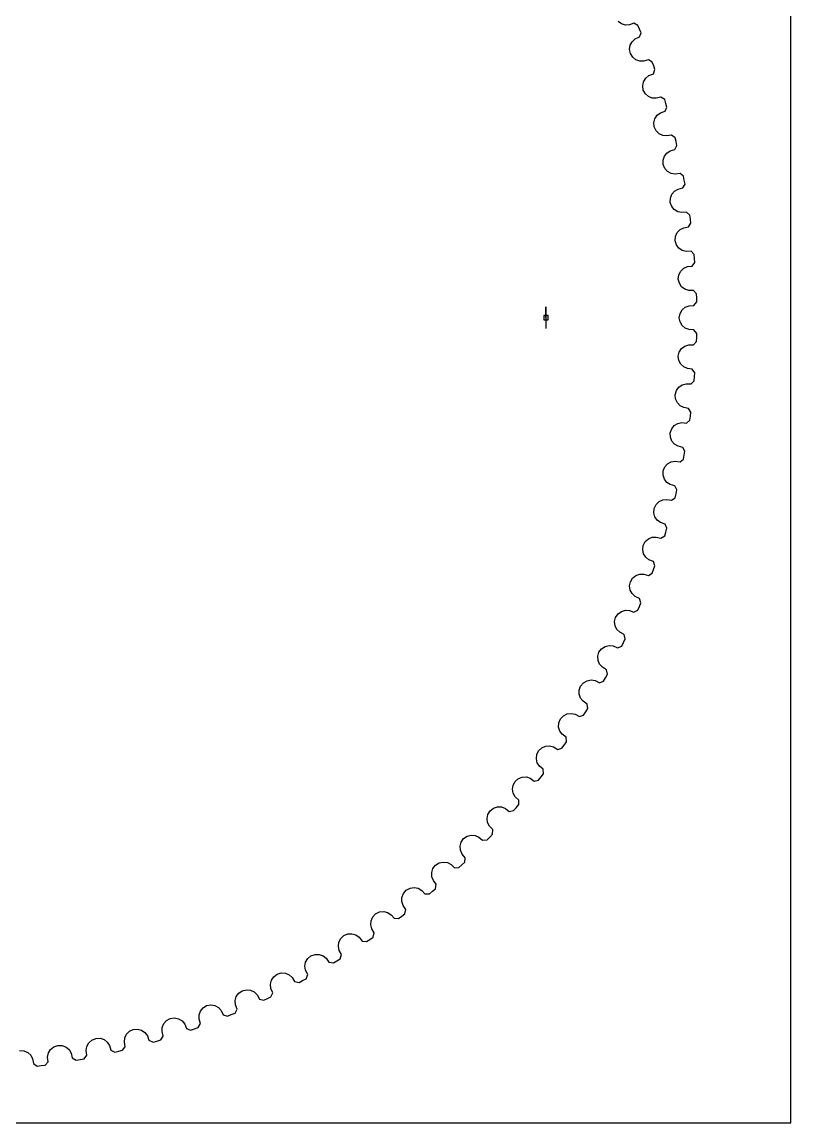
# Model space of a CAD drawing. Extents: x 0 to 216, y 0 to 279.
# Drawn here: x 115.5 to 215.9, y 0 to 143.7 of the extents above; entities that cross this region are included whole.
import ezdxf

# ---------------------------------------------------------------- set-up
doc = ezdxf.new("R2010")
doc.units = 0

msp = doc.modelspace()

# ---------------------------------------------------------------- linework, layer by layer
at = {"layer": 'annotation', "color": 1}
for p, q in [((183.902263, 105.131257), (183.902263, 106.560007)), ((183.902263, 105.131257), (183.902263, 106.560007)), ((183.902263, 106.560007), (183.902263, 105.131257)), ((183.902263, 105.131257), (183.902263, 103.702507))]:
    msp.add_line(p, q, dxfattribs=at)
at = {"layer": 'boundary', "color": 5}
for p, q in [((193.76127, 143.476061), (193.32373, 143.793762)), ((194.270093, 143.321359), (193.76127, 143.476061)), ((194.807343, 143.351029), (194.270093, 143.321359)), ((195.398858, 143.566639), (194.807343, 143.351029)), ((195.922244, 143.293291), (195.398858, 143.566639)), ((196.12568, 142.810767), (195.922244, 143.293291)), ((196.319497, 142.332454), (196.12568, 142.810767)), ((196.138027, 141.782127), (196.319497, 142.332454)), ((194.915628, 140.685468), (195.165067, 141.15507)), ((195.165067, 141.15507), (195.567259, 141.516406)), ((195.567259, 141.516406), (196.138027, 141.782127)), ((194.831647, 140.15145), (194.915628, 140.685468)), ((194.928443, 139.598175), (194.831647, 140.15145)), ((195.228275, 139.123103), (194.928443, 139.598175)), ((195.646632, 138.785014), (195.228275, 139.123103)), ((196.146638, 138.603857), (195.646632, 138.785014)), ((196.684717, 138.605311), (196.146638, 138.603857)), ((197.286715, 138.789789), (196.684717, 138.605311)), ((197.795042, 138.489359), (197.286715, 138.789789)), ((197.972958, 137.996779), (197.795042, 138.489359)), ((198.141508, 137.508989), (197.972958, 137.996779)), ((196.927054, 136.393667), (197.347619, 136.733438)), ((197.347619, 136.733438), (197.931455, 136.968964)), ((197.931455, 136.968964), (198.141508, 137.508989)), ((196.541516, 135.408839), (196.653304, 135.937817)), ((196.609262, 134.851353), (196.541516, 135.408839)), ((196.653304, 135.937817), (196.927054, 136.393667)), ((196.883812, 134.3612), (196.609262, 134.851353)), ((197.283911, 134.001631), (196.883812, 134.3612)), ((197.773749, 133.794636), (197.283911, 134.001631)), ((198.311205, 133.767866), (197.773749, 133.794636)), ((198.92202, 133.920598), (198.311205, 133.767866)), ((199.413839, 133.59405), (198.92202, 133.920598)), ((199.565813, 133.092863), (199.413839, 133.59405)), ((199.470582, 132.068543), (199.708587, 132.596822)), ((199.708587, 132.596822), (199.565813, 133.092863)), ((198.00081, 130.583332), (198.140213, 131.105717)), ((198.140213, 131.105717), (198.437431, 131.546561)), ((198.437431, 131.546561), (198.875123, 131.863934)), ((198.875123, 131.863934), (199.470582, 132.068543)), ((198.039293, 130.022987), (198.00081, 130.583332)), ((198.287828, 129.519199), (198.039293, 130.022987)), ((198.668547, 129.139182), (198.287828, 129.519199)), ((199.146861, 128.906871), (198.668547, 129.139182)), ((199.682142, 128.851984), (199.146861, 128.906871)), ((200.300115, 128.972548), (199.682142, 128.851984)), ((200.774265, 128.62064), (200.300115, 128.972548)), ((200.899779, 128.112199), (200.774265, 128.62064)), ((201.016372, 127.609439), (200.899779, 128.112199)), ((199.372094, 126.202442), (199.691949, 126.627143)), ((199.691949, 126.627143), (200.145728, 126.921178)), ((200.145728, 126.921178), (200.751039, 127.094347)), ((200.751039, 127.094347), (201.016372, 127.609439)), ((199.205687, 125.688006), (199.372094, 126.202442)), ((199.21471, 125.126459), (199.205687, 125.688006)), ((199.436507, 124.610389), (199.21471, 125.126459)), ((199.796894, 124.210952), (199.436507, 124.610389)), ((200.262345, 123.953843), (199.796894, 124.210952)), ((200.793999, 123.871046), (200.262345, 123.953843)), ((201.417471, 123.95903), (200.793999, 123.871046)), ((201.872604, 123.582929), (201.417471, 123.95903)), ((201.769515, 122.059871), (202.061347, 122.56033)), ((201.971242, 123.068582), (201.872604, 123.582929)), ((202.061347, 122.56033), (201.971242, 123.068582)), ((200.132183, 120.175156), (200.152528, 120.73645)), ((200.152528, 120.73645), (200.345717, 121.241388)), ((200.345717, 121.241388), (200.689408, 121.650654)), ((200.689408, 121.650654), (201.155895, 121.918555)), ((201.155895, 121.918555), (201.769515, 122.059871)), ((200.326719, 119.648046), (200.132183, 120.175156)), ((200.665651, 119.230324), (200.326719, 119.648046)), ((201.117096, 118.949249), (200.665651, 119.230324)), ((201.643765, 118.838851), (201.117096, 118.949249)), ((202.270865, 118.894048), (201.643765, 118.838851)), ((202.705629, 118.494612), (202.270865, 118.894048)), ((202.777286, 117.97571), (202.705629, 118.494612)), ((202.840704, 117.463502), (202.777286, 117.97571)), ((201.058393, 116.236137), (201.422969, 116.626864)), ((201.422969, 116.626864), (201.902942, 116.87007)), ((201.902942, 116.87007), (202.522999, 116.979015)), ((202.522999, 116.979015), (202.840704, 117.463502)), ((200.789331, 115.182545), (200.839046, 115.741949)), ((200.956087, 114.646041), (200.789331, 115.182545)), ((200.839046, 115.741949), (201.058393, 116.236137)), ((201.272627, 114.211152), (200.956087, 114.646041)), ((201.70872, 113.906823), (201.272627, 114.211152)), ((202.228849, 113.768941), (201.70872, 113.906823)), ((202.858026, 113.79128), (202.228849, 113.768941)), ((203.271373, 113.369599), (202.858026, 113.79128)), ((203.009615, 111.865693), (203.352267, 112.33293)), ((203.315743, 112.847744), (203.271373, 113.369599)), ((203.352267, 112.33293), (203.315743, 112.847744)), ((201.184278, 110.162415), (201.263261, 110.718484)), ((201.263261, 110.718484), (201.508163, 111.200463)), ((201.508163, 111.200463), (201.892678, 111.571563)), ((201.892678, 111.571563), (202.38469, 111.789327)), ((202.38469, 111.789327), (203.009615, 111.865693)), ((201.322734, 109.617919), (201.184278, 110.162415)), ((201.618, 109.165106), (201.322734, 109.617919)), ((202.03565, 108.840327), (201.618, 109.165106)), ((202.547798, 108.675406), (202.03565, 108.840327)), ((203.177393, 108.664781), (202.547798, 108.675406)), ((203.56797, 108.222056), (203.177393, 108.664781)), ((203.584949, 107.698591), (203.56797, 108.222056)), ((201.693663, 106.148175), (202.097177, 106.498635)), ((202.097177, 106.498635), (202.599775, 106.690345)), ((202.599775, 106.690345), (203.227916, 106.733913)), ((203.227916, 106.733913), (203.594484, 107.182571)), ((203.594484, 107.182571), (203.584949, 107.698591)), ((201.316006, 105.12849), (201.423837, 105.679666)), ((201.42563, 104.577505), (201.316006, 105.12849)), ((201.423837, 105.679666), (201.693663, 106.148175)), ((201.696958, 104.109855), (201.42563, 104.577505)), ((202.096971, 103.763663), (201.696958, 104.109855)), ((202.599775, 103.572169), (202.096971, 103.763663)), ((203.227916, 103.528602), (202.599775, 103.572169)), ((203.594804, 103.066035), (203.227916, 103.528602)), ((203.566923, 102.026596), (203.584386, 102.54241)), ((203.584386, 102.54241), (203.594804, 103.066035)), ((201.184082, 100.09457), (201.320668, 100.639352)), ((201.320668, 100.639352), (201.614589, 101.093097)), ((201.614589, 101.093097), (202.035862, 101.42196)), ((202.035862, 101.42196), (202.547798, 101.587109)), ((202.547798, 101.587109), (203.177393, 101.597734)), ((203.177393, 101.597734), (203.566923, 102.026596)), ((201.264774, 99.538598), (201.184082, 100.09457)), ((201.511129, 99.057404), (201.264774, 99.538598)), ((201.892466, 98.690744), (201.511129, 99.057404)), ((202.38469, 98.473187), (201.892466, 98.690744)), ((203.009615, 98.396822), (202.38469, 98.473187)), ((203.351862, 97.915677), (203.009615, 98.396822)), ((203.314054, 97.393316), (203.351862, 97.915677)), ((201.271047, 96.049087), (201.708926, 96.355453)), ((201.708926, 96.355453), (202.228849, 96.493574)), ((202.228849, 96.493574), (202.858026, 96.471235)), ((202.858026, 96.471235), (203.269601, 96.879117)), ((203.269601, 96.879117), (203.314054, 97.393316)), ((200.788816, 95.074464), (200.953751, 95.611344)), ((200.840267, 94.514991), (200.788816, 95.074464)), ((200.953751, 95.611344), (201.271047, 96.049087)), ((201.061122, 94.021574), (200.840267, 94.514991)), ((201.422764, 93.635443), (201.061122, 94.021574)), ((201.902943, 93.392445), (201.422764, 93.635443)), ((202.522999, 93.2835), (201.902943, 93.392445)), ((202.839571, 92.785065), (202.522999, 93.2835)), ((202.703139, 91.754234), (202.774476, 92.265467)), ((202.774476, 92.265467), (202.839571, 92.785065)), ((200.13136, 90.081944), (200.324122, 90.60945)), ((200.324122, 90.60945), (200.66596, 91.031879)), ((200.66596, 91.031879), (201.117198, 91.312956)), ((201.117198, 91.312956), (201.643765, 91.423664)), ((201.643765, 91.423664), (202.270865, 91.368466)), ((202.270865, 91.368466), (202.703139, 91.754234)), ((200.153467, 89.520522), (200.13136, 90.081944)), ((200.348304, 89.016276), (200.153467, 89.520522)), ((200.689202, 88.611757), (200.348304, 89.016276)), ((201.155895, 88.34396), (200.689202, 88.611757)), ((201.769514, 88.202644), (201.155895, 88.34396)), ((202.059491, 87.688312), (201.769514, 88.202644)), ((201.967321, 87.172773), (202.059491, 87.688312)), ((199.797106, 86.051252), (200.262448, 86.308465)), ((200.262448, 86.308465), (200.793999, 86.391469)), ((200.793999, 86.391469), (201.417471, 86.303485)), ((201.417471, 86.303485), (201.869402, 86.666068)), ((201.869402, 86.666068), (201.967321, 87.172773)), ((199.206232, 84.568913), (199.213585, 85.130595)), ((199.213585, 85.130595), (199.433663, 85.647361)), ((199.433663, 85.647361), (199.797106, 86.051252)), ((199.374415, 84.055077), (199.206232, 84.568913)), ((199.69366, 83.633204), (199.374415, 84.055077)), ((200.145728, 83.341337), (199.69366, 83.633204)), ((200.751038, 83.168168), (200.145728, 83.341337)), ((201.013799, 82.639423), (200.751038, 83.168168)), ((200.770359, 81.628543), (200.894754, 82.12939)), ((200.894754, 82.12939), (201.013799, 82.639423)), ((198.037873, 80.234138), (198.284744, 80.738615)), ((198.284744, 80.738615), (198.668753, 81.123022)), ((198.668753, 81.123022), (199.146964, 81.355436)), ((199.146964, 81.355436), (199.682142, 81.410531)), ((199.682142, 81.410531), (200.300115, 81.289966)), ((200.300115, 81.289966), (200.770359, 81.628543)), ((198.001164, 79.67355), (198.037873, 80.234138)), ((198.142181, 79.15158), (198.001164, 79.67355)), ((198.438928, 78.71369), (198.142181, 79.15158)), ((198.875123, 78.398581), (198.438928, 78.71369)), ((199.470581, 78.193973), (198.875123, 78.398581)), ((199.705302, 77.652194), (199.470581, 78.193973)), ((199.559698, 77.149015), (199.705302, 77.652194)), ((196.880481, 75.896793), (197.284117, 76.260572)), ((197.284117, 76.260572), (197.773852, 76.467567)), ((197.773852, 76.467567), (198.311204, 76.494648)), ((198.311204, 76.494648), (198.92202, 76.341917)), ((198.92202, 76.341917), (199.409242, 76.655356)), ((199.409242, 76.655356), (199.559698, 77.149015)), ((196.541574, 74.848023), (196.60754, 75.40586)), ((196.655012, 74.319367), (196.541574, 74.848023)), ((196.60754, 75.40586), (196.880481, 75.896793)), ((196.930335, 73.864598), (196.655012, 74.319367)), ((197.347619, 73.529077), (196.930335, 73.864598)), ((197.931455, 73.293551), (197.347619, 73.529077)), ((197.789766, 71.760202), (197.965773, 72.245449)), ((198.137522, 72.740219), (197.931455, 73.293551)), ((197.965773, 72.245449), (198.137522, 72.740219)), ((194.83141, 70.105406), (194.926433, 70.659143)), ((194.926433, 70.659143), (195.224718, 71.135081)), ((195.224718, 71.135081), (195.646844, 71.477186)), ((195.646844, 71.477186), (196.146741, 71.658343)), ((196.146741, 71.658343), (196.684717, 71.657205)), ((196.684717, 71.657205), (197.286715, 71.472726)), ((197.286715, 71.472726), (197.789766, 71.760202)), ((194.917065, 69.571618), (194.83141, 70.105406)), ((195.168228, 69.10301), (194.917065, 69.571618)), ((195.567258, 68.746109), (195.168228, 69.10301)), ((196.138027, 68.480388), (195.567258, 68.746109)), ((196.117445, 67.431866), (196.314819, 67.91698)), ((196.314819, 67.91698), (196.138027, 68.480388)), ((192.999212, 66.006848), (193.322026, 66.46655)), ((193.322026, 66.46655), (193.761482, 66.786145)), ((193.761482, 66.786145), (194.270196, 66.940844)), ((194.270196, 66.940844), (194.807343, 66.911485)), ((194.807343, 66.911485), (195.398858, 66.695876)), ((195.398858, 66.695876), (195.916302, 66.956567)), ((195.916302, 66.956567), (196.117445, 67.431866)), ((192.87535, 65.458874), (192.999212, 66.006848)), ((192.932895, 64.921405), (192.87535, 65.458874)), ((193.159187, 64.440206), (192.932895, 64.921405)), ((193.539027, 64.062946), (193.159187, 64.440206)), ((194.097453, 63.76536), (193.539027, 64.062946)), ((194.242179, 63.195867), (194.097453, 63.76536)), ((190.831277, 61.461846), (191.179602, 61.905953)), ((191.179602, 61.905953), (191.633118, 62.200103)), ((191.633118, 62.200103), (192.149311, 62.328032)), ((192.149311, 62.328032), (192.68418, 62.270659)), ((192.68418, 62.270659), (193.263656, 62.024238)), ((193.263656, 62.024238), (193.793932, 62.257629)), ((193.793932, 62.257629), (194.0197, 62.721758)), ((194.0197, 62.721758), (194.242179, 63.195867)), ((190.678785, 60.921085), (190.831277, 61.461846)), ((190.708212, 60.381288), (190.678785, 60.921085)), ((190.908999, 59.888942), (190.708212, 60.381288)), ((191.26852, 59.492264), (190.908999, 59.888942)), ((191.81064, 59.16592), (191.26852, 59.492264)), ((191.925415, 58.589636), (191.81064, 59.16592)), ((188.799424, 57.461747), (189.267782, 57.731825)), ((189.267782, 57.731825), (189.789886, 57.83247)), ((189.789886, 57.83247), (190.321013, 57.747183)), ((190.321013, 57.747183), (190.886803, 57.470879)), ((190.886803, 57.470879), (191.428662, 57.676155)), ((191.428662, 57.676155), (191.678355, 58.127783)), ((191.678355, 58.127783), (191.925415, 58.589636)), ((188.247819, 56.504494), (188.428345, 57.036487)), ((188.24883, 55.96382), (188.247819, 56.504494)), ((188.428345, 57.036487), (188.799424, 57.461747)), ((188.423597, 55.461674), (188.24883, 55.96382)), ((188.761969, 55.046815), (188.423597, 55.461674)), ((189.286216, 54.69245), (188.761969, 55.046815)), ((189.37065, 54.110951), (189.286216, 54.69245)), ((186.189948, 53.148275), (186.671792, 53.393348)), ((186.671792, 53.393348), (187.198462, 53.4666)), ((187.198462, 53.4666), (187.724399, 53.35361)), ((187.724399, 53.35361), (188.274935, 53.048051)), ((188.274935, 53.048051), (188.826741, 53.224691)), ((188.826741, 53.224691), (189.099821, 53.662692)), ((189.099821, 53.662692), (189.37065, 54.110951)), ((185.561711, 51.681238), (185.588915, 52.221131)), ((185.588915, 52.221131), (185.797041, 52.743006)), ((185.797041, 52.743006), (186.189948, 53.148275)), ((185.709933, 51.170544), (185.561711, 51.681238)), ((186.02612, 50.738526), (185.709933, 51.170544)), ((186.531031, 50.357293), (186.02612, 50.738526)), ((186.58493, 49.772154), (186.531031, 50.357293)), ((182.944749, 48.593031), (183.358326, 48.977157)), ((183.358326, 48.977157), (183.852312, 49.196808)), ((183.852312, 49.196808), (184.381992, 49.24236)), ((184.381992, 49.24236), (184.901401, 49.10198)), ((184.901401, 49.10198), (185.435119, 48.768092)), ((185.435119, 48.768092), (185.997682, 48.91781)), ((185.997682, 48.91781), (186.291079, 49.338637)), ((186.291079, 49.338637), (186.58493, 49.772154)), ((182.654197, 47.545068), (182.709634, 48.082827)), ((182.775462, 47.027374), (182.654197, 47.545068)), ((182.709634, 48.082827), (182.944749, 48.593031)), ((183.068536, 46.579344), (182.775462, 47.027374)), ((183.552869, 46.172175), (183.068536, 46.579344)), ((183.576049, 45.584973), (183.552869, 46.172175)), ((179.617642, 44.100893), (179.879126, 44.598073)), ((179.879126, 44.598073), (180.312243, 44.960118)), ((180.312243, 44.960118), (180.81702, 45.153523)), ((180.81702, 45.153523), (181.348462, 45.17126)), ((181.348462, 45.17126), (181.859768, 45.003902)), ((181.859768, 45.003902), (182.375234, 44.64252)), ((182.375234, 44.64252), (182.944961, 44.762565)), ((182.944961, 44.762565), (183.259895, 45.167537)), ((183.259895, 45.167537), (183.576049, 45.584973)), ((179.534102, 43.566721), (179.617642, 44.100893)), ((179.628181, 43.043373), (179.534102, 43.566721)), ((179.897418, 42.580667), (179.628181, 43.043373)), ((180.35972, 42.148712), (179.897418, 42.580667)), ((180.352196, 41.56112), (180.35972, 42.148712)), ((176.21011, 39.757187), (176.321469, 40.286225)), ((176.321469, 40.286225), (176.608593, 40.769025)), ((176.608593, 40.769025), (177.060091, 41.107846)), ((177.060091, 41.107846), (177.57431, 41.274581)), ((177.57431, 41.274581), (178.105855, 41.264619)), ((178.105855, 41.264619), (178.607726, 41.070699)), ((178.607726, 41.070699), (179.10368, 40.682751)), ((179.10368, 40.682751), (179.678809, 40.772916)), ((179.678809, 40.772916), (180.014473, 41.160717)), ((180.014473, 41.160717), (180.352196, 41.56112)), ((176.276612, 39.229641), (176.21011, 39.757187)), ((176.530278, 38.7441), (176.276612, 39.229641)), ((173.142176, 37.116373), (173.610708, 37.431126)), ((173.610708, 37.431126), (174.133017, 37.57078)), ((174.133017, 37.57078), (174.66332, 37.532907)), ((174.66332, 37.532907), (175.154394, 37.31305)), ((176.960399, 38.297921), (176.530278, 38.7441)), ((176.563938, 37.329364), (176.92211, 37.711506)), ((176.92211, 37.711506), (176.960399, 38.297921)), ((172.691269, 36.126752), (172.830128, 36.649295)), ((172.730069, 35.596457), (172.691269, 36.126752)), ((172.830128, 36.649295), (173.142176, 37.116373)), ((175.154394, 37.31305), (175.629292, 36.899685)), ((175.629292, 36.899685), (176.208357, 36.959552)), ((176.208357, 36.959552), (176.563938, 37.329364)), ((172.957958, 35.098364), (172.730069, 35.596457)), ((173.36415, 34.630255), (172.957958, 35.098364)), ((173.302962, 34.054158), (173.36415, 34.630255)), ((168.987228, 32.685572), (169.153274, 33.200073)), ((169.153274, 33.200073), (169.489313, 33.65018)), ((169.489313, 33.65018), (169.973726, 33.940024)), ((169.973726, 33.940024), (170.502576, 34.052087)), ((170.502576, 34.052087), (171.030281, 33.986508)), ((171.030281, 33.986508), (171.509116, 33.741229)), ((171.509116, 33.741229), (171.961699, 33.303586)), ((171.961699, 33.303586), (172.543155, 33.333048)), ((172.543155, 33.333048), (172.925393, 33.691117)), ((172.925393, 33.691117), (173.302962, 34.054158)), ((168.998327, 32.153987), (168.987228, 32.685572)), ((169.199786, 31.644599), (168.998327, 32.153987)), ((169.580926, 31.155803), (169.199786, 31.644599)), ((165.30097, 29.947988), (165.662331, 30.382004)), ((165.662331, 30.382004), (166.159012, 30.643992)), ((166.159012, 30.643992), (166.693046, 30.728241)), ((166.693046, 30.728241), (167.2165, 30.635175)), ((167.2165, 30.635175), (167.681848, 30.365097)), ((167.681848, 30.365097), (168.102171, 29.913883)), ((168.693166, 29.903382), (169.093663, 30.241001)), ((169.093663, 30.241001), (169.489599, 30.583706)), ((169.489599, 30.583706), (169.580926, 31.155803)), ((165.091436, 28.911453), (165.108244, 29.442887)), ((165.266038, 28.392156), (165.091436, 28.911453)), ((165.108244, 29.442887), (165.30097, 29.947988)), ((168.102171, 29.913883), (168.693166, 29.903382)), ((161.2837, 26.901977), (161.667287, 27.316415)), ((161.667287, 27.316415), (162.177043, 27.552042)), ((162.177043, 27.552042), (162.71471, 27.608276)), ((162.71471, 27.608276), (163.232556, 27.487923)), ((163.232556, 27.487923), (163.68317, 27.193979)), ((165.086482, 26.996013), (165.49995, 27.317655)), ((165.620997, 27.884189), (165.266038, 28.392156)), ((165.49995, 27.317655), (165.620997, 27.884189)), ((161.0202, 25.877799), (161.064812, 26.407623)), ((161.167395, 25.350148), (161.0202, 25.877799)), ((161.064812, 26.407623), (161.2837, 26.901977)), ((163.68317, 27.193979), (164.079305, 26.721328)), ((164.079305, 26.721328), (164.668963, 26.679971)), ((164.668963, 26.679971), (165.086482, 26.996013)), ((157.112561, 24.070333), (157.517231, 24.464252)), ((157.517231, 24.464252), (158.038711, 24.6729)), ((158.038711, 24.6729), (158.578558, 24.700811)), ((158.578558, 24.700811), (159.089452, 24.553581)), ((159.089452, 24.553581), (159.523989, 24.236395)), ((161.495261, 24.824258), (161.167395, 25.350148)), ((161.344705, 24.264833), (161.495261, 24.824258)), ((156.795817, 23.061416), (156.86803, 23.588171)), ((156.915183, 22.526804), (156.795817, 23.061416)), ((156.86803, 23.588171), (157.112561, 24.070333)), ((159.523989, 24.236395), (159.894814, 23.743727)), ((159.894814, 23.743727), (160.481452, 23.671549)), ((160.481452, 23.671549), (160.91505, 23.965282)), ((160.91505, 23.965282), (161.344705, 24.264833)), ((152.798867, 21.460942), (153.22368, 21.833084)), ((153.22368, 21.833084), (153.75533, 22.014135)), ((153.75533, 22.014135), (154.295901, 22.013826)), ((154.295901, 22.013826), (154.798393, 21.840042)), ((154.798393, 21.840042), (155.213775, 21.502601)), ((157.215135, 21.984404), (156.915183, 22.526804)), ((157.03549, 21.433623), (157.215135, 21.984404)), ((152.429801, 20.469984), (152.529518, 20.992222)), ((152.521009, 19.929877), (152.429801, 20.469984)), ((152.529518, 20.992222), (152.798867, 21.460942)), ((155.213775, 21.502601), (155.560309, 20.989069)), ((155.560309, 20.989069), (156.142351, 20.886303)), ((156.142351, 20.886303), (156.590683, 21.157011)), ((156.590683, 21.157011), (157.03549, 21.433623)), ((148.061107, 18.626928), (148.354644, 19.080856)), ((148.354644, 19.080856), (148.79825, 19.430293)), ((148.79825, 19.430293), (149.338618, 19.58333)), ((149.338618, 19.58333), (149.878459, 19.554692)), ((149.878459, 19.554692), (150.371204, 19.354758)), ((150.371204, 19.354758), (150.768432, 18.996146)), ((150.768432, 18.996146), (151.087524, 18.465139)), ((152.125309, 18.578964), (152.583915, 18.831928)), ((152.792141, 19.372503), (152.521009, 19.929877)), ((152.583915, 18.831928), (152.792141, 19.372503)), ((143.791842, 16.936721), (144.253197, 17.262402)), ((144.253197, 17.262402), (144.800823, 17.38691)), ((144.800823, 17.38691), (145.338387, 17.330052)), ((145.338387, 17.330052), (145.820022, 17.10469)), ((147.934093, 18.110561), (148.061107, 18.626928)), ((147.996919, 17.566429), (147.934093, 18.110561)), ((148.238614, 16.995629), (147.996919, 17.566429)), ((151.087524, 18.465139), (151.663389, 18.332025)), ((151.663389, 18.332025), (152.125309, 18.578964)), ((143.32114, 15.989682), (143.474936, 16.498733)), ((143.355459, 15.443019), (143.32114, 15.989682)), ((143.474936, 16.498733), (143.791842, 16.936721)), ((145.820022, 17.10469), (146.197868, 16.72573)), ((146.197868, 16.72573), (146.48879, 16.178783)), ((146.48879, 16.178783), (147.056905, 16.015767)), ((147.056905, 16.015767), (147.531074, 16.238119)), ((147.531074, 16.238119), (148.002338, 16.46669)), ((148.002338, 16.46669), (148.238614, 16.995629)), ((138.603495, 14.113152), (138.783758, 14.613435)), ((138.783758, 14.613435), (139.125131, 15.036199)), ((139.125131, 15.036199), (139.600853, 15.335327)), ((139.600853, 15.335327), (140.154292, 15.430998)), ((140.154292, 15.430998), (140.68812, 15.346119)), ((140.68812, 15.346119), (141.157304, 15.095862)), ((141.157304, 15.095862), (141.514824, 14.697586)), ((141.514824, 14.697586), (141.776668, 14.136215)), ((143.303307, 14.344454), (143.566807, 14.860412)), ((143.566807, 14.860412), (143.355459, 15.443019)), ((133.794131, 12.486064), (134.000249, 12.976224)), ((134.000249, 12.976224), (134.363327, 13.380553)), ((134.363327, 13.380553), (134.854095, 13.654368)), ((134.854095, 13.654368), (135.411683, 13.720982)), ((135.411683, 13.720982), (135.940426, 13.608307)), ((135.940426, 13.608307), (136.395816, 13.33376)), ((136.395816, 13.33376), (136.731981, 12.917307)), ((138.499581, 12.471131), (138.789785, 12.972551)), ((138.609101, 13.565429), (138.603495, 14.113152)), ((138.789785, 12.972551), (138.609101, 13.565429)), ((141.776668, 14.136215), (142.335567, 13.943643)), ((142.335567, 13.943643), (142.820736, 14.140887)), ((142.820736, 14.140887), (143.303307, 14.344454)), ((128.906226, 11.112983), (129.137677, 11.591663)), ((129.137677, 11.591663), (129.52142, 11.976424)), ((129.52142, 11.976424), (130.025782, 12.224192)), ((130.025782, 12.224192), (130.586172, 12.261539)), ((130.586172, 12.261539), (131.108275, 12.121261)), ((131.108275, 12.121261), (131.548616, 11.823272)), ((131.548616, 11.823272), (131.862604, 11.389875)), ((133.771004, 11.93876), (133.794131, 12.486064)), ((133.920425, 11.337253), (133.771004, 11.93876)), ((136.731981, 12.917307), (136.964125, 12.343055)), ((136.964125, 12.343055), (137.51213, 12.121467)), ((137.51213, 12.121467), (138.006946, 12.293083)), ((138.006946, 12.293083), (138.499581, 12.471131)), ((119.650435, 9.937292), (120.178037, 10.131006)), ((120.178037, 10.131006), (120.739257, 10.109526)), ((120.739257, 10.109526), (121.243825, 9.915497)), ((123.953058, 9.997537), (124.20933, 10.4634)), ((124.20933, 10.4634), (124.612697, 10.827627)), ((124.612697, 10.827627), (125.129301, 11.048628)), ((125.129301, 11.048628), (125.690832, 11.056513)), ((125.690832, 11.056513), (126.204945, 10.889251)), ((126.204945, 10.889251), (126.629102, 10.568649)), ((126.629102, 10.568649), (126.91998, 10.119336)), ((126.91998, 10.119336), (127.090789, 9.523913)), ((128.854461, 10.567676), (128.906226, 11.112983)), ((128.972205, 9.95917), (128.854461, 10.567676)), ((131.862604, 11.389875), (132.064338, 10.804168)), ((132.064338, 10.804168), (132.599981, 10.554224)), ((132.599981, 10.554224), (133.103203, 10.699691)), ((133.103203, 10.699691), (133.604347, 10.851801)), ((133.604347, 10.851801), (133.920425, 11.337253)), ((115.185457, 9.473706), (115.744726, 9.422861)), ((115.744726, 9.422861), (116.238503, 9.202695)), ((116.238503, 9.202695), (116.625116, 8.841656)), ((116.625116, 8.841656), (116.869144, 8.362233)), ((118.839985, 8.605865), (118.948328, 9.142831)), ((118.948328, 9.142831), (119.228589, 9.59473)), ((119.228589, 9.59473), (119.650435, 9.937292)), ((121.243825, 9.915497), (121.648797, 9.575123)), ((121.648797, 9.575123), (121.917493, 9.109227)), ((121.917493, 9.109227), (122.056967, 8.505608)), ((123.593496, 8.391941), (123.95852, 8.841836)), ((123.872854, 9.455706), (123.953058, 9.997537)), ((123.95852, 8.841836), (123.872854, 9.455706)), ((127.090789, 9.523913), (127.612611, 9.246273)), ((127.612611, 9.246273), (128.122679, 9.36518)), ((128.122679, 9.36518), (128.631086, 9.490832)), ((128.631086, 9.490832), (128.972205, 9.95917)), ((116.869144, 8.362233), (116.976777, 7.752256)), ((116.976777, 7.752256), (117.466774, 7.421609)), ((117.466774, 7.421609), (117.986387, 7.486563)), ((117.986387, 7.486563), (118.505273, 7.558362)), ((118.505273, 7.558362), (118.89337, 7.988474)), ((118.89337, 7.988474), (118.839985, 8.605865)), ((122.056967, 8.505608), (122.56361, 8.201134)), ((122.56361, 8.201134), (123.079175, 8.293164)), ((123.079175, 8.293164), (123.593496, 8.391941))]:
    msp.add_line(p, q, dxfattribs=at)
at = {"layer": 'frame', "color": 5}
for p, q in [((215.9, 0), (215.9, 279.4)), ((0, 0), (215.9, 0))]:
    msp.add_line(p, q, dxfattribs=at)
at = {"layer": 'hole', "color": 5}
for p, q in [((184.188013, 105.417007), (183.616513, 105.417007)), ((183.616513, 105.417007), (183.616513, 104.845507)), ((184.188013, 104.845507), (184.188013, 105.417007)), ((183.616513, 104.845507), (184.188013, 104.845507))]:
    msp.add_line(p, q, dxfattribs=at)

doc.saveas('drawing.dxf')
